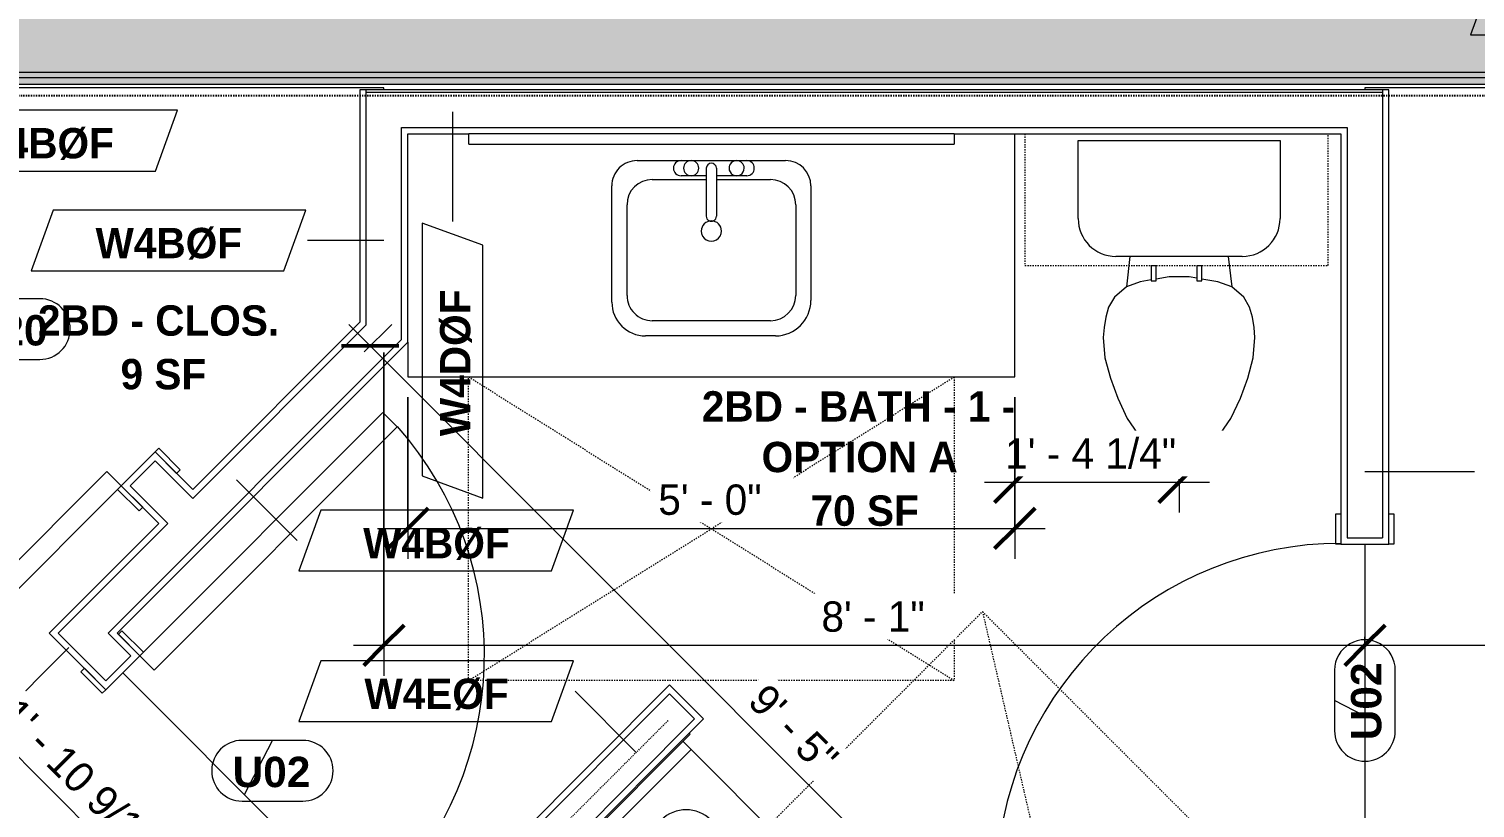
# Model space of a CAD drawing. Header units: inches. Extents: x -4058 to -1781, y 9814 to 12264.
# Drawn here: x -2413.7 to -2270.7, y 10340.4 to 10417.4 of the extents above; entities that cross this region are included whole.
import ezdxf

# ---------------------------------------------------------------- set-up
doc = ezdxf.new("R2010")
doc.units = ezdxf.units.IN
doc.header["$MEASUREMENT"] = 0
for name, pattern in [('Dash', [0.25, 0.125, -0.125]), ('Dash 3_32_', [0.1875, 0.09375, -0.09375]), ('Dash_2_', [0.25, 0.125, -0.125])]:
    doc.linetypes.add(name, pattern=pattern)
for name, color, linetype, lineweight in [('0-1', 7, 'Continuous', 5), ('A-ANNO-DIMS', 211, 'Continuous', 9), ('A-ANNO-DIMS-32', 211, 'Continuous', 9), ('A-AREA-IDEN', 2, 'Continuous', 9), ('A-DETL-1', 90, 'Dash 3_32_', 9), ('A-DOOR-2', 31, 'Continuous', 9), ('A-DOOR-IDEN', 31, 'Continuous', 9), ('A-FLOR-2', 192, 'Continuous', 9), ('A-GENM', 5, 'Continuous', 9), ('A-GENM-2', 147, 'Dash', 9), ('A-WALL-1', 7, 'Continuous', 9), ('A-WALL-2', 113, 'Continuous', 9), ('A-WALL-IDEN', 211, 'Continuous', 9), ('I-WALL-1', 1, 'Continuous', 18), ('I-WALL-2', 10, 'Continuous', 5), ('I-WALL-3', 7, 'Continuous', 9), ('I-WALL-4', 2, 'Continuous', 9), ('P-SANR-FIXT', 6, 'Continuous', 9), ('Q-CASE', 31, 'Continuous', 9), ('Q-CASE-1', 31, 'Dash', 9)]:
    doc.layers.add(name, color=color, linetype=linetype, lineweight=lineweight)
doc.layers.add('0-4', color=250, linetype='Dash_2_')
doc.styles.add('Arial_B', font='arialbd.ttf', dxfattribs={"height": 3})
doc.styles.add('Century Gothic', font='ufonts.com_century-gothic.ttf', dxfattribs={"height": 3})
doc.styles.add('Century Gothic_B', font='GOTHICB.TTF', dxfattribs={"height": 3})
doc.dimstyles.new('MARKETING_DIMENSION', dxfattribs={"dimscale": 12, "dimtxt": 3.132505, "dimasz": 0.333333, "dimexe": 0.25, "dimexo": 0.166667, "dimgap": 0.041667, "dimtad": 1, "dimdec": 4, "dimrnd": 0.0625, "dimzin": 3, "dimdsep": 46, "dimlunit": 4, "dimtxsty": 'Century Gothic', "dimblk1": 'OBLIQUE', "dimblk2": 'OBLIQUE', "dimsah": 1, "dimcen": 0.09, "dimdle": 0.25, "dimazin": 0, "dimtfac": 1, "dimtdec": 4, "dimtix": 1, "dimtmove": 0, "dimatfit": 3, "dimfxl": 1, "dimtvp": 1, "dimtfill": 1, "dimfrac": 2, "dimtolj": 1, "dimtzin": 0, "dimarcsym": 2})
doc.dimstyles.new('THE_DIMENSION_STRING', dxfattribs={"dimscale": 12, "dimtxt": 3.132505, "dimasz": 0.333333, "dimexe": 0.25, "dimexo": 0.166667, "dimgap": 0.041667, "dimtad": 1, "dimdec": 4, "dimrnd": 0.0625, "dimzin": 3, "dimdsep": 46, "dimlunit": 4, "dimtxsty": 'Century Gothic', "dimblk1": 'OBLIQUE', "dimblk2": 'OBLIQUE', "dimsah": 1, "dimcen": 0.09, "dimdle": 0.25, "dimazin": 0, "dimtfac": 1, "dimtdec": 4, "dimtix": 1, "dimtmove": 0, "dimatfit": 3, "dimfxl": 1, "dimtvp": 1, "dimtfill": 1, "dimfrac": 2, "dimtolj": 1, "dimtzin": 0, "dimarcsym": 2})

# ---------------------------------------------------------------- blocks, each defined once
blk = doc.blocks.new('CTR - 1st Phase - Common Walls_rvt-1-UNIT PLANS - 2ND FLOOR')
at = {"layer": 'I-WALL-1'}
blk.add_hatch(color=256, dxfattribs=at).paths.add_polyline_path([(-2076.17, 10411.91), (-2076.17, 10412.54), (-2437.43, 10412.54), (-2438.05, 10411.91), (-2088.02, 10411.91)], flags=0)
at = {"layer": 'I-WALL-2'}
for points in [[(-2088.02, 10413.04), (-2076.17, 10413.04), (-2076.17, 10418.54), (-2437.81, 10418.54), (-2435.06, 10415.79), (-2437.81, 10413.04), (-2225.27, 10413.04)], [(-2076.17, 10412.54), (-2076.17, 10413.04), (-2437.81, 10413.04), (-2438.31, 10412.54), (-2088.02, 10412.54)]]:
    blk.add_hatch(color=256, dxfattribs=at).paths.add_polyline_path(points, flags=0)
at = {"layer": 'A-WALL-1'}
for p, q in [((-2076.17, 10413.04), (-2436.93, 10413.04)), ((-2076.17, 10412.54), (-2437.43, 10412.54))]:
    blk.add_line(p, q, dxfattribs=at)
at = {"layer": 'I-WALL-3'}
blk.add_line((-2438.05, 10411.91), (-2076.17, 10411.91), dxfattribs=at)
blk = doc.blocks.new('SWING - SINGLE - FLUSH - SWING - FLUSH - 2-10 x 6-8 - PRIVACY-4202132-UNIT PLANS - 2ND FLOOR')
at = {"layer": 'A-DOOR-2'}
for p, q in [((-20, 2.37), (-20, 2.87)), ((-20, 2.87), (-17, 2.87)), ((-17, 2.87), (-17, 2.37)), ((17, 2.37), (17, 2.87)), ((17, 2.87), (20, 2.87)), ((20, 2.87), (20, 2.37)), ((-17, 2.37), (-20, 2.37)), ((20, 2.37), (17, 2.37)), ((-20, -2.38), (-17, -2.38)), ((-20, -2.88), (-20, -2.38)), ((-17, -2.38), (-17, -2.88)), ((15, -2.38), (15, -36.38)), ((17, -2.38), (15, -2.38)), ((17, -2.38), (17, -36.38)), ((17, -2.38), (20, -2.38)), ((17, -2.88), (17, -2.38)), ((20, -2.38), (20, -2.88)), ((-17, -2.88), (-20, -2.88)), ((20, -2.88), (17, -2.88)), ((17, -36.38), (15, -36.38))]:
    blk.add_line(p, q, dxfattribs=at)
blk.add_arc((17, -2.38), 34.07, 180, 266.6343, dxfattribs=at)
blk = doc.blocks.new('SWING - SINGLE - FLUSH - SWING - FLUSH - 2-10 x 6-8 - PRIVACY-4202130-UNIT PLANS - 2ND FLOOR')
at = {"layer": 'A-DOOR-2'}
for p, q in [((-20, 2.37), (-20, 2.87)), ((-20, 2.87), (-17, 2.87)), ((-17, 2.87), (-17, 2.37)), ((17, 2.37), (17, 2.87)), ((17, 2.87), (20, 2.87)), ((20, 2.87), (20, 2.37)), ((-17, 2.37), (-20, 2.37)), ((20, 2.37), (17, 2.37)), ((-20, -2.38), (-17, -2.38)), ((-20, -2.88), (-20, -2.38)), ((-17, -2.38), (-17, -2.88)), ((15, -2.38), (15, -36.38)), ((17, -2.38), (15, -2.38)), ((17, -2.38), (17, -36.38)), ((17, -2.38), (20, -2.38)), ((17, -2.88), (17, -2.38)), ((20, -2.38), (20, -2.88)), ((-17, -2.88), (-20, -2.88)), ((20, -2.88), (17, -2.88)), ((17, -36.38), (15, -36.38))]:
    blk.add_line(p, q, dxfattribs=at)
blk.add_arc((17, -2.38), 34.07, 180, 266.6343, dxfattribs=at)
blk = doc.blocks.new('M_Sink Vanity-Square - 500 x 440mm-1372835-UNIT PLANS - 2ND FLOOR')
at = {"layer": 'P-SANR-FIXT'}
for p, q in [((-5.72, 10.23), (7.14, 10.23)), ((-5.22, 8.73), (6.46, 8.73)), ((-9.22, -4.59), (-9.22, 6.73)), ((-7.72, -2.72), (-7.72, 6.23)), ((8.96, 6.23), (8.96, -2.72)), ((10.46, 6.91), (10.46, -4.59)), ((0.12, -6.33), (0.12, -1.59)), ((1.12, -6.33), (1.12, -1.59)), ((0.12, -5.22), (-5.22, -5.22)), ((-2.88, -5.59), (0.12, -5.59)), ((6.46, -5.22), (1.12, -5.22)), ((1.12, -5.59), (3.62, -5.59)), ((7.96, -7.09), (-6.72, -7.09)), ((3.62, -7.09), (-2.88, -7.09))]:
    blk.add_line(p, q, dxfattribs=at)
for centre, radius, start, end in [((-5.72, 6.73), 3.5, 90, 180), ((7.14, 6.91), 3.32, 360, 90), ((-5.22, 6.23), 2.5, 90, 180), ((6.46, 6.23), 2.5, 360, 90), ((0.62, -0.13), 1, 360, 180), ((0.62, -0.13), 1, 180, 0), ((0.62, -1.59), 0.5, 360, 180), ((-5.22, -2.72), 2.5, 180, 270), ((6.46, -2.72), 2.5, 270, 360), ((-6.72, -4.59), 2.5, 180, 270), ((-2.88, -6.34), 0.75, 90, 270), ((-1.88, -6.34), 0.75, 360, 180), ((2.62, -6.34), 0.75, 0, 180), ((3.62, -6.34), 0.75, 270, 90), ((7.96, -4.59), 2.5, 270, 0), ((-1.88, -6.34), 0.75, 180, 0), ((0.62, -6.33), 0.5, 180, 0), ((2.62, -6.34), 0.75, 180, 0)]:
    blk.add_arc(centre, radius, start, end, dxfattribs=at)
blk = doc.blocks.new('Bath Vanity - Bath Vanity 60_-V53-UNIT PLANS - 2ND FLOOR')
at = {"layer": 'Q-CASE'}
for p, q in [((30.74, 24), (-29.26, 24)), ((-29.26, 24), (-29.26, 0)), ((30.74, 20.56), (30.74, 24))]:
    blk.add_line(p, q, dxfattribs=at)
blk = doc.blocks.new('Toilet-Domestic-3D - Toilet-Domestic-3D-V54-UNIT PLANS - 2ND FLOOR')
at = {"layer": 'P-SANR-FIXT'}
for p, q in [((-9.98, 19.48), (9.98, 19.48)), ((-9.98, 11.75), (-9.98, 19.48)), ((9.98, 19.48), (9.98, 11.75)), ((6.25, 8.02), (-6.25, 8.02)), ((-4.86, 8.02), (-5.21, 5)), ((4.86, 8.02), (5.21, 5)), ((-1, 6), (-2.26, 5.78)), ((1, 6), (-1, 6)), ((1.75, 5.87), (1, 6)), ((3.84, 5.5), (2.24, 5.78)), ((-5.21, 5), (-6.4, 4)), ((-3.84, 5.5), (-5.21, 5)), ((-2.75, 5.69), (-3.84, 5.5)), ((5.21, 5), (3.84, 5.5)), ((6.4, 4), (5.21, 5)), ((-6.97, 3), (-7.24, 2)), ((-6.4, 4), (-6.97, 3)), ((6.97, 3), (6.4, 4)), ((7.24, 2), (6.97, 3)), ((-7.24, 2), (-7.41, 1)), ((7.41, 1), (7.24, 2)), ((-7.41, 1), (-7.5, 0)), ((7.5, 0), (7.41, 1)), ((-7.5, 0), (-7.33, -1.99)), ((7.33, -1.99), (7.5, 0)), ((-7.33, -1.99), (-6.79, -4)), ((6.79, -4), (7.33, -1.99)), ((-6.79, -4), (-6.06, -6)), ((6.06, -6), (6.79, -4)), ((-6.06, -6), (-5.13, -8)), ((5.13, -8), (6.06, -6)), ((-5.13, -8), (-3.74, -10)), ((3.74, -10), (5.13, -8)), ((-3.74, -10), (-2.74, -11)), ((2.74, -11), (3.74, -10)), ((-2.74, -11), (-1.87, -11.5)), ((1.87, -11.5), (2.74, -11)), ((-1.87, -11.5), (-0.5, -12)), ((-0.5, -12), (0.5, -12)), ((0.5, -12), (1.87, -11.5))]:
    blk.add_line(p, q, dxfattribs=at)
for centre, start, end in [((-6.25, 11.75), 180, 270), ((6.25, 11.75), 270, 360)]:
    blk.add_arc(centre, 3.73, start, end, dxfattribs=at)
blk = doc.blocks.new('300 Series Wall Hung Cabinet_326 - 30_-2909952-UNIT PLANS - 2ND FLOOR')
at = {"layer": 'Q-CASE'}
for p, q in [((-2.5, -13.19), (-2.01, -13.19)), ((-2.5, -13.19), (-2.5, -14.69)), ((-2.01, -14.69), (-2.01, -13.19)), ((2, -13.19), (2.49, -13.19)), ((2, -13.19), (2, -14.69)), ((2.49, -14.69), (2.49, -13.19)), ((-2.5, -14.69), (-2.01, -14.69)), ((2, -14.69), (2.49, -14.69))]:
    blk.add_line(p, q, dxfattribs=at)
at = {"layer": 'Q-CASE-1'}
for p, q in [((15, -0.19), (-15, -0.19)), ((-15, -0.19), (-15, -13.19)), ((15, -13.19), (15, -0.19)), ((-15, -13.19), (15, -13.19))]:
    blk.add_line(p, q, dxfattribs=at)
blk = doc.blocks.new('BATHROOM MIRROR - BATHROOM MIRROR 48_-3124766-UNIT PLANS - 2ND FLOOR')
at = {"layer": 'Q-CASE'}
for p, q in [((24.74, 24), (-23.26, 24)), ((-23.26, 23), (-23.26, 24)), ((-23.26, 23), (24.74, 23)), ((24.74, 24), (24.74, 23))]:
    blk.add_line(p, q, dxfattribs=at)
blk = doc.blocks.new('CTS6032CP - CTS6032CP-3806650-UNIT PLANS - 2ND FLOOR')
at = {"layer": 'P-SANR-FIXT'}
for p, q in [((0.12, 33), (0, 33)), ((0, 0), (0, 33)), ((0.12, 0.12), (0.12, 33)), ((60, 33), (59.88, 33)), ((59.88, 33), (59.88, 0.12)), ((60, 33), (60, 0)), ((0.12, 32), (1.25, 32)), ((58.75, 32), (1.25, 32)), ((1.25, 4.25), (1.25, 32)), ((58.75, 32), (59.88, 32)), ((58.75, 32), (58.75, 4.31)), ((7.6, 28.46), (53.48, 28.46)), ((52.5, 26), (13.5, 26)), ((4.1, 7.77), (4.1, 24.96)), ((56.98, 24.96), (56.98, 7.77)), ((10, 22.5), (10, 8.75)), ((56, 8.75), (56, 22.5)), ((4.31, 4.25), (1.25, 8.02)), ((58.75, 7.23), (55.94, 4.25)), ((13.5, 5.25), (52.5, 5.25)), ((58.75, 4.31), (55.69, 1.25)), ((4.25, 1.25), (1.25, 4.25)), ((22.5, 4.25), (4.31, 4.25)), ((53.48, 4.27), (7.6, 4.27)), ((22.5, 1.25), (22.5, 4.25)), ((37.5, 3.25), (22.5, 3.25)), ((37.5, 4.25), (37.5, 1.25)), ((55.94, 4.25), (37.5, 4.25)), ((22.5, 2.25), (37.5, 2.25)), ((59.88, 0.12), (0.12, 0.12)), ((55.69, 1.25), (4.25, 1.25)), ((60, 0), (0, 0))]:
    blk.add_line(p, q, dxfattribs=at)
for centre, radius, start, end in [((7.6, 24.96), 3.5, 90, 180), ((53.48, 24.96), 3.5, 360, 90), ((13.5, 22.5), 3.5, 90, 180), ((52.5, 22.5), 3.5, 360, 90), ((52, 16.25), 1.63, 0, 180), ((52, 16.25), 1.63, 180, 360), ((13.5, 8.75), 3.5, 180, 270), ((52.5, 8.75), 3.5, 270, 0), ((7.6, 7.77), 3.5, 180, 270), ((53.48, 7.77), 3.5, 270, 0)]:
    blk.add_arc(centre, radius, start, end, dxfattribs=at)
blk = doc.blocks.new('ADA Clearances - 30_x48_-V55-UNIT PLANS - 2ND FLOOR')
at = {"layer": 'A-GENM-2'}
for p, q in [((-15, 24), (15, -24)), ((-15, 24), (15, 24)), ((15, 24), (-14.92, -23.88)), ((15, 24), (15, -24)), ((15, -24), (-14, -24))]:
    blk.add_line(p, q, dxfattribs=at)
blk = doc.blocks.new('SWING - SINGLE - FLUSH - SWING - FLUSH - 3-0 x 6-8 - PASSAGE-4202137-UNIT PLANS - 2ND FLOOR')
at = {"layer": 'A-DOOR-2'}
for p, q in [((-21, 2.37), (-21, 2.87)), ((-21, 2.87), (-18, 2.87)), ((-18, 2.87), (-18, 2.37)), ((18, 2.37), (18, 2.87)), ((18, 2.87), (21, 2.87)), ((21, 2.87), (21, 2.37)), ((-18, 2.37), (-21, 2.37)), ((21, 2.37), (18, 2.37)), ((-21, -2.38), (-18, -2.38)), ((-21, -2.88), (-21, -2.38)), ((-18, -2.38), (-18, -2.88)), ((16, -2.38), (16, -38.39)), ((18, -2.38), (16, -2.38)), ((18, -2.38), (18, -38.39)), ((18, -2.38), (21, -2.38)), ((18, -2.88), (18, -2.38)), ((21, -2.38), (21, -2.88)), ((-18, -2.88), (-21, -2.88)), ((21, -2.88), (18, -2.88)), ((18, -38.39), (16, -38.39))]:
    blk.add_line(p, q, dxfattribs=at)
blk.add_arc((18, -2.38), 36.07, 180, 266.8211, dxfattribs=at)
blk = doc.blocks.new('ADA Clearances - 30_x48_-V105-UNIT PLANS - 2ND FLOOR')
at = {"layer": 'A-GENM-2'}
for p, q in [((15, 24), (-15, -24)), ((-15, 24), (15, -24)), ((-15, -24), (-15, 24)), ((-15, 24), (15, 24)), ((15, -24), (-15, -24))]:
    blk.add_line(p, q, dxfattribs=at)
blk = doc.blocks.new('DIMBLOCK166-UNIT PLANS - 2ND FLOOR')
at = {"layer": 'A-ANNO-DIMS-32'}
for p, q in [((-2409.75, 10356.25), (-2419.78, 10346.22)), ((-2417.66, 10348.34), (-2409.75, 10356.25)), ((-2401.72, 10332.4), (-2417.66, 10348.34)), ((-2395.84, 10338.28), (-2403.84, 10330.28)), ((-2401.72, 10332.4), (-2395.84, 10338.28))]:
    blk.add_line(p, q, dxfattribs=at)
at = {"layer": 'A-ANNO-DIMS-32', "lineweight": 50}
for p, q in [((-2417.66, 10348.34), (-2420.49, 10348.34)), ((-2417.66, 10348.34), (-2414.83, 10348.34)), ((-2401.72, 10332.4), (-2404.55, 10332.4)), ((-2401.72, 10332.4), (-2398.89, 10332.4))]:
    blk.add_line(p, q, dxfattribs=at)
at = {"layer": 'A-ANNO-DIMS-32', "color": 0, "insert": (-2414.68, 10351.51), "char_height": 3, "width": 27.387, "attachment_point": 1, "rotation": 315, "line_spacing_factor": 0.984502, "style": 'Century Gothic', "bg_fill": 3, "box_fill_scale": 1.25, "bg_fill_color": 256, "bg_fill_true_color": 13158600, "bg_fill_transparency": 0}
blk.add_mtext('1\' - 10 9/16"', dxfattribs=at)
blk = doc.blocks.new('_Oblique')
at = {"color": 0, "linetype": 'ByBlock', "lineweight": -2}
blk.add_line((-0.5, -0.5), (0.5, 0.5), dxfattribs=at)
blk = doc.blocks.new('DIMBLOCK167-UNIT PLANS - 2ND FLOOR')
at = {"layer": 'A-ANNO-DIMS-32'}
for p, q in [((-2436.36, 10365.88), (-2433.66, 10368.58)), ((-2435.78, 10366.46), (-2436.36, 10365.88)), ((-2417.66, 10348.34), (-2435.78, 10366.46)), ((-2409.75, 10356.25), (-2419.78, 10346.22)), ((-2417.66, 10348.34), (-2409.75, 10356.25))]:
    blk.add_line(p, q, dxfattribs=at)
at = {"layer": 'A-ANNO-DIMS-32', "lineweight": 50}
for p, q in [((-2435.78, 10366.46), (-2438.61, 10366.46)), ((-2435.78, 10366.46), (-2432.95, 10366.46)), ((-2417.66, 10348.34), (-2420.49, 10348.34)), ((-2417.66, 10348.34), (-2414.83, 10348.34))]:
    blk.add_line(p, q, dxfattribs=at)
at = {"layer": 'A-ANNO-DIMS-32', "color": 0, "insert": (-2430.06, 10366.89), "char_height": 3, "width": 21.7784, "attachment_point": 1, "rotation": 315, "line_spacing_factor": 0.984502, "style": 'Century Gothic', "bg_fill": 3, "box_fill_scale": 1.25, "bg_fill_color": 256, "bg_fill_true_color": 13158600, "bg_fill_transparency": 0}
blk.add_mtext('2\' - 1 5/8"', dxfattribs=at)
blk = doc.blocks.new('DIMBLOCK219-UNIT PLANS - 2ND FLOOR')
at = {"layer": 'A-ANNO-DIMS-32'}
for p, q in [((-2316.22, 10380.98), (-2316.22, 10369.57)), ((-2316.22, 10372.57), (-2316.22, 10380.98)), ((-2299.97, 10372.86), (-2299.97, 10369.57)), ((-2299.97, 10372.57), (-2299.97, 10372.86)), ((-2319.22, 10372.57), (-2296.97, 10372.57))]:
    blk.add_line(p, q, dxfattribs=at)
at = {"layer": 'A-ANNO-DIMS-32', "lineweight": 50}
for p, q in [((-2316.22, 10372.57), (-2314.22, 10374.57)), ((-2299.97, 10372.57), (-2297.97, 10374.57)), ((-2316.22, 10372.57), (-2318.22, 10370.57)), ((-2299.97, 10372.57), (-2301.97, 10370.57))]:
    blk.add_line(p, q, dxfattribs=at)
at = {"layer": 'A-ANNO-DIMS-32', "color": 0, "insert": (-2317.17, 10376.91), "char_height": 3, "width": 21.7784, "attachment_point": 1, "line_spacing_factor": 0.984502, "style": 'Century Gothic', "bg_fill": 3, "box_fill_scale": 1.25, "bg_fill_color": 256, "bg_fill_true_color": 13158600, "bg_fill_transparency": 0}
blk.add_mtext('1\' - 4 1/4"', dxfattribs=at)
blk = doc.blocks.new('DIMBLOCK222-UNIT PLANS - 2ND FLOOR')
at = {"layer": 'A-ANNO-DIMS-32'}
for p, q in [((-2376.22, 10380.98), (-2376.22, 10365.01)), ((-2376.22, 10368.01), (-2376.22, 10380.98)), ((-2316.22, 10380.98), (-2316.22, 10365.01)), ((-2316.22, 10368.01), (-2316.22, 10380.98)), ((-2379.22, 10368.01), (-2313.22, 10368.01))]:
    blk.add_line(p, q, dxfattribs=at)
at = {"layer": 'A-ANNO-DIMS-32', "lineweight": 50}
for p, q in [((-2376.22, 10368.01), (-2374.22, 10370.01)), ((-2316.22, 10368.01), (-2314.22, 10370.01)), ((-2376.22, 10368.01), (-2378.22, 10366.01)), ((-2316.22, 10368.01), (-2318.22, 10366.01))]:
    blk.add_line(p, q, dxfattribs=at)
at = {"layer": 'A-ANNO-DIMS-32', "color": 0, "insert": (-2351.47, 10372.35), "char_height": 3, "width": 12.5897, "attachment_point": 1, "line_spacing_factor": 0.984502, "style": 'Century Gothic', "bg_fill": 3, "box_fill_scale": 1.25, "bg_fill_color": 256, "bg_fill_true_color": 13158600, "bg_fill_transparency": 0}
blk.add_mtext('5\' - 0"', dxfattribs=at)
blk = doc.blocks.new('Wall Tag - Arch Wall-3956453-UNIT PLANS - 2ND FLOOR')
at = {"layer": 'A-WALL-IDEN'}
for p, q in [((-0.3561, 0.0937), (-0.4244, -0.0937)), ((0.4244, 0.0937), (-0.3561, 0.0937)), ((0.3561, -0.0937), (0.4244, 0.0937)), ((-0.4244, -0.0937), (0.3561, -0.0937))]:
    blk.add_line(p, q, dxfattribs=at)
blk = doc.blocks.new('Door Tag - Type Mark-2601225-UNIT PLANS - 2ND FLOOR')
at = {"layer": 'A-DOOR-IDEN'}
for p, q in [((0.09375, 0.09375), (-0.09375, 0.09375)), ((-0.09375, -0.09375), (0.09375, -0.09375))]:
    blk.add_line(p, q, dxfattribs=at)
for centre, start, end in [((-0.09375, 0), 90, 270), ((0.09375, 0), 270, 90)]:
    blk.add_arc(centre, 0.09375, start, end, dxfattribs=at)
blk = doc.blocks.new('DIMBLOCK817-UNIT PLANS - 2ND FLOOR')
at = {"layer": 'A-ANNO-DIMS-32'}
for p, q in [((-2076.17, 10399.34), (-2076.17, 10353.46)), ((-2076.17, 10356.46), (-2076.17, 10399.34)), ((-2281.6, 10357.29), (-2281.6, 10353.46)), ((-2281.6, 10356.46), (-2281.6, 10357.29)), ((-2284.6, 10356.46), (-2073.17, 10356.46))]:
    blk.add_line(p, q, dxfattribs=at)
at = {"layer": 'A-ANNO-DIMS-32', "lineweight": 50}
for p, q in [((-2281.6, 10356.46), (-2279.6, 10358.46)), ((-2076.17, 10356.46), (-2074.17, 10358.46)), ((-2281.6, 10356.46), (-2283.6, 10354.46)), ((-2076.17, 10356.46), (-2078.17, 10354.46))]:
    blk.add_line(p, q, dxfattribs=at)
at = {"layer": 'A-ANNO-DIMS-32', "color": 0, "insert": (-2190.3, 10360.8), "char_height": 3, "width": 27.387, "attachment_point": 1, "line_spacing_factor": 0.984502, "style": 'Century Gothic', "bg_fill": 3, "box_fill_scale": 1.25, "bg_fill_color": 256, "bg_fill_true_color": 13158600, "bg_fill_transparency": 0}
blk.add_mtext('17\' - 1 7/16"', dxfattribs=at)
blk = doc.blocks.new('DIMBLOCK1277-UNIT PLANS - 2ND FLOOR')
at = {"layer": 'A-ANNO-DIMS-32'}
for p, q in [((-2378.6, 10385.4), (-2378.6, 10353.46)), ((-2378.6, 10356.46), (-2378.6, 10385.4)), ((-2281.6, 10357.29), (-2281.6, 10353.46)), ((-2281.6, 10356.46), (-2281.6, 10357.29)), ((-2381.6, 10356.46), (-2278.6, 10356.46))]:
    blk.add_line(p, q, dxfattribs=at)
at = {"layer": 'A-ANNO-DIMS-32', "lineweight": 50}
for p, q in [((-2378.6, 10356.46), (-2376.6, 10358.46)), ((-2281.6, 10356.46), (-2279.6, 10358.46)), ((-2378.6, 10356.46), (-2380.6, 10354.46)), ((-2281.6, 10356.46), (-2283.6, 10354.46))]:
    blk.add_line(p, q, dxfattribs=at)
at = {"layer": 'A-ANNO-DIMS-32', "color": 0, "insert": (-2335.34, 10360.8), "char_height": 3, "width": 12.5897, "attachment_point": 1, "line_spacing_factor": 0.984502, "style": 'Century Gothic', "bg_fill": 3, "box_fill_scale": 1.25, "bg_fill_color": 256, "bg_fill_true_color": 13158600, "bg_fill_transparency": 0}
blk.add_mtext('8\' - 1"', dxfattribs=at)
blk = doc.blocks.new('DIMBLOCK1278-UNIT PLANS - 2ND FLOOR')
at = {"layer": 'A-ANNO-DIMS-32'}
for p, q in [((-2297.93, 10304.02), (-2382.08, 10388.17)), ((-2380.54, 10385.46), (-2377.83, 10388.17)), ((-2379.95, 10386.05), (-2380.54, 10385.46)), ((-2300.64, 10305.56), (-2297.93, 10308.26)), ((-2300.05, 10306.14), (-2300.64, 10305.56))]:
    blk.add_line(p, q, dxfattribs=at)
at = {"layer": 'A-ANNO-DIMS-32', "lineweight": 50}
for p, q in [((-2379.95, 10386.05), (-2382.78, 10386.05)), ((-2379.95, 10386.05), (-2377.13, 10386.05)), ((-2300.05, 10306.14), (-2302.88, 10306.14)), ((-2300.05, 10306.14), (-2297.22, 10306.14))]:
    blk.add_line(p, q, dxfattribs=at)
at = {"layer": 'A-ANNO-DIMS-32', "color": 0, "insert": (-2340.64, 10352.88), "char_height": 3, "width": 12.5897, "attachment_point": 1, "rotation": 315, "line_spacing_factor": 0.984502, "style": 'Century Gothic', "bg_fill": 3, "box_fill_scale": 1.25, "bg_fill_color": 256, "bg_fill_true_color": 13158600, "bg_fill_transparency": 0}
blk.add_mtext('9\' - 5"', dxfattribs=at)

msp = doc.modelspace()

# ---------------------------------------------------------------- linework, layer by layer
at = {"layer": '0-4'}
msp.add_line((-2041.13521, 10410.75113), (-2517.97952, 10410.75113), dxfattribs=at)
at = {"layer": 'A-DETL-1'}
for p, q in [((-2281.59569, 10363.0394), (-2281.59569, 10355.96386)), ((-2350.51592, 10349.01508), (-2371.91464, 10327.61636))]:
    msp.add_line(p, q, dxfattribs=at)
at = {"layer": 'A-DOOR-IDEN'}
for p, q in [((-2281.59569, 10349.46386), (-2284.59569, 10351.00927)), ((-2392.3946, 10341.72667), (-2389.62797, 10347.06748))]:
    msp.add_line(p, q, dxfattribs=at)
at = {"layer": 'A-FLOR-2'}
for p, q in [((-2378.59569, 10411.5394), (-2437.17632, 10411.5394)), ((-2378.59569, 10411.3519), (-2378.59569, 10411.5394)), ((-2076.79874, 10411.5394), (-2281.59569, 10411.5394)), ((-2281.59569, 10411.5394), (-2281.59569, 10411.3519)), ((-2281.59569, 10366.46386), (-2281.59569, 10332.46386)), ((-2404.41541, 10353.74748), (-2380.37378, 10329.70585))]:
    msp.add_line(p, q, dxfattribs=at)
at = {"layer": 'A-WALL-2'}
for p, q in [((-2380.97069, 10411.3519), (-2380.97069, 10388.38711)), ((-2279.22069, 10411.3519), (-2380.97069, 10411.3519)), ((-2380.34569, 10388.12823), (-2380.34569, 10411.3519)), ((-2380.34569, 10411.1019), (-2279.84569, 10411.1019)), ((-2279.84569, 10411.3519), (-2279.84569, 10367.08886)), ((-2279.22069, 10366.46386), (-2279.22069, 10411.3519)), ((-2376.84569, 10386.67848), (-2376.84569, 10407.6019)), ((-2376.84569, 10407.6019), (-2283.34569, 10407.6019)), ((-2283.34569, 10407.6019), (-2283.34569, 10367.08886)), ((-2376.22069, 10386.4196), (-2376.22069, 10406.9769)), ((-2376.22069, 10406.9769), (-2370.22069, 10406.9769)), ((-2322.22069, 10406.9769), (-2283.97069, 10406.9769)), ((-2283.97069, 10406.9769), (-2283.97069, 10366.46386)), ((-2380.97069, 10388.38711), (-2397.49736, 10371.86043)), ((-2380.34569, 10388.12823), (-2397.49736, 10370.97655)), ((-2376.84569, 10386.67848), (-2405.85861, 10357.66556)), ((-2404.97473, 10357.66556), (-2376.22069, 10386.4196)), ((-2401.21162, 10375.57469), (-2404.57038, 10372.21593)), ((-2401.21162, 10374.69081), (-2403.68649, 10372.21593)), ((-2397.49736, 10371.86043), (-2401.21162, 10375.57469)), ((-2397.49736, 10370.97655), (-2401.21162, 10374.69081)), ((-2404.57038, 10372.21593), (-2400.85612, 10368.50168)), ((-2403.68649, 10372.21593), (-2399.97224, 10368.50168)), ((-2400.85612, 10368.50168), (-2411.69224, 10357.66556)), ((-2399.97224, 10368.50168), (-2410.80836, 10357.66556)), ((-2283.97069, 10366.46386), (-2279.22069, 10366.46386)), ((-2283.34569, 10367.08886), (-2279.84569, 10367.08886)), ((-2411.69224, 10357.66556), (-2406.09479, 10352.0681)), ((-2406.09479, 10352.95199), (-2410.80836, 10357.66556)), ((-2403.61992, 10355.42686), (-2405.85861, 10357.66556)), ((-2402.73604, 10355.42686), (-2404.97473, 10357.66556)), ((-2406.09479, 10352.0681), (-2402.73604, 10355.42686)), ((-2406.09479, 10352.95199), (-2403.61992, 10355.42686)), ((-2375.09947, 10326.90641), (-2350.35073, 10351.65515)), ((-2347.87586, 10349.18027), (-2350.35073, 10351.65515)), ((-2372.62459, 10324.43154), (-2347.87586, 10349.18027))]:
    msp.add_line(p, q, dxfattribs=at)
at = {"layer": 'A-WALL-IDEN'}
for p, q in [((-2371.80596, 10409.1644), (-2371.80596, 10398.32124)), ((-2378.59569, 10396.45385), (-2386.16456, 10396.45385)), ((-2281.59569, 10373.63919), (-2270.75253, 10373.63919)), ((-2393.18022, 10372.81882), (-2387.16456, 10366.80316)), ((-2353.65243, 10345.87857), (-2359.70115, 10351.92729))]:
    msp.add_line(p, q, dxfattribs=at)
at = {"layer": 'I-WALL-4'}
for p, q in [((-2350.35073, 10352.53903), (-2375.09947, 10327.79029)), ((-2346.99197, 10349.18027), (-2350.35073, 10352.53903)), ((-2348.40619, 10347.76606), (-2346.99197, 10349.18027))]:
    msp.add_line(p, q, dxfattribs=at)

# ---------------------------------------------------------------- block references
at = {"layer": '0-1'}
msp.add_blockref('CTR - 1st Phase - Common Walls_rvt-1-UNIT PLANS - 2ND FLOOR', (0, 0), dxfattribs=at)
at = {"layer": 'A-DOOR-2'}
for name, p, rotation in [('SWING - SINGLE - FLUSH - SWING - FLUSH - 3-0 x 6-8 - PASSAGE-4202137-UNIT PLANS - 2ND FLOOR', (-2415.61892, 10386.62323), 314.9999999999298), ('SWING - SINGLE - FLUSH - SWING - FLUSH - 2-10 x 6-8 - PRIVACY-4202130-UNIT PLANS - 2ND FLOOR', (-2392.3946, 10341.72667), 134.9999999999262), ('SWING - SINGLE - FLUSH - SWING - FLUSH - 2-10 x 6-8 - PRIVACY-4202132-UNIT PLANS - 2ND FLOOR', (-2281.59569, 10349.46386), 269.999999999948)]:
    msp.add_blockref(name, p, dxfattribs=dict(at, rotation=rotation))
at = {"layer": 'A-DOOR-IDEN', "xscale": 31.99999999999999, "yscale": 31.99999999999999, "zscale": 31.99999999999999}
msp.add_blockref('Door Tag - Type Mark-2601225-UNIT PLANS - 2ND FLOOR', (-2415.61892, 10387.70246), dxfattribs=at)
at = {"layer": 'A-DOOR-IDEN', "xscale": 31.99999999999999, "yscale": 31.99999999999999, "zscale": 31.99999999999999, "rotation": 89.99999999999955}
msp.add_blockref('Door Tag - Type Mark-2601225-UNIT PLANS - 2ND FLOOR', (-2281.59569, 10351.00927), dxfattribs=at)
at = {"layer": 'A-GENM'}
for name, p, rotation in [('ADA Clearances - 30_x48_-V105-UNIT PLANS - 2ND FLOOR', (-2346.22069, 10367.9769), 89.99999999982086), ('ADA Clearances - 30_x48_-V55-UNIT PLANS - 2ND FLOOR', (-2313.05085, 10332.20971), 44.99999999991158)]:
    msp.add_blockref(name, p, dxfattribs=dict(at, rotation=rotation))
at = {"layer": 'A-WALL-IDEN', "xscale": 31.99999999999999, "yscale": 31.99999999999999, "zscale": 31.99999999999999}
for p in [(-2257.56264, 10419.76991), (-2412.57542, 10406.31755), (-2399.89627, 10396.45385), (-2373.43286, 10351.92729)]:
    msp.add_blockref('Wall Tag - Arch Wall-3956453-UNIT PLANS - 2ND FLOOR', p, dxfattribs=at)
at = {"layer": 'P-SANR-FIXT'}
msp.add_blockref('Toilet-Domestic-3D - Toilet-Domestic-3D-V54-UNIT PLANS - 2ND FLOOR', (-2299.97069, 10386.86317), dxfattribs=at)
for name, p, rotation in [('M_Sink Vanity-Square - 500 x 440mm-1372835-UNIT PLANS - 2ND FLOOR', (-2345.603, 10397.25956), 180), ('CTS6032CP - CTS6032CP-3806650-UNIT PLANS - 2ND FLOOR', (-2371.74071, 10324.43154), 314.9999999997776)]:
    msp.add_blockref(name, p, dxfattribs=dict(at, rotation=rotation))
at = {"layer": 'Q-CASE', "rotation": 180}
msp.add_blockref('Bath Vanity - Bath Vanity 60_-V53-UNIT PLANS - 2ND FLOOR', (-2345.48298, 10406.9769), dxfattribs=at)
at = {"layer": 'Q-CASE'}
for name, p in [('BATHROOM MIRROR - BATHROOM MIRROR 48_-3124766-UNIT PLANS - 2ND FLOOR', (-2346.95839, 10382.9769)), ('300 Series Wall Hung Cabinet_326 - 30_-2909952-UNIT PLANS - 2ND FLOOR', (-2300.22069, 10407.1644))]:
    msp.add_blockref(name, p, dxfattribs=at)

# ---------------------------------------------------------------- texts
at = {"layer": 'A-AREA-IDEN', "char_height": 3, "attachment_point": 1, "style": 'Century Gothic_B'}
for s, insert, width in [('2BD - CLOS.', (-2412.80517, 10390.04828), 29.29), ('9 SF', (-2404.64139, 10384.75115), 9.494)]:
    msp.add_mtext(s, dxfattribs=dict(at, insert=insert, width=width))
at = {"layer": 'A-DOOR-IDEN', "char_height": 3, "width": 9.393, "attachment_point": 1, "style": 'Arial_B'}
for s, insert in [('U20', (-2419.5508, 10389.08232)), ('U02', (-2393.55986, 10345.44733))]:
    msp.add_mtext(s, dxfattribs=dict(at, insert=insert))
at = {"layer": 'A-DOOR-IDEN', "insert": (-2282.97554, 10347.07739), "char_height": 3, "width": 9.393, "attachment_point": 1, "rotation": 90, "style": 'Arial_B'}
msp.add_mtext('U02', dxfattribs=at)
at = {"layer": 'A-WALL-IDEN', "char_height": 3, "attachment_point": 1, "style": 'Century Gothic_B'}
for s, insert, width in [('W4BØF', (-2419.79134, 10407.56508), 17.372), ('W4BØF', (-2407.11219, 10397.70139), 17.372), ('W4EØF', (-2380.52909, 10353.17482), 17.069)]:
    msp.add_mtext(s, dxfattribs=dict(at, insert=insert, width=width))

# ---------------------------------------------------------------- next in the draw order: dimensions: what is measured, and where the dimension line sits
at = {"layer": 'A-ANNO-DIMS'}
for base, p1, p2, dimstyle, override, picture, middle in [((-2076.173737, 10356.458217), (-2281.595688, 10359.286644), (-2076.173737, 10397.33886), 'MARKETING_DIMENSION', {"dimpost": '<>', "dimfxl": 208.916608}, 'DIMBLOCK817-UNIT PLANS - 2ND FLOOR', (-2178.884712, 10358.699889)), ((-2299.97069, 10372.56871), (-2316.22069, 10382.9769), (-2299.97069, 10374.86317), 'THE_DIMENSION_STRING', {"dimpost": '<>', "dimfxl": 18.163011}, 'DIMBLOCK219-UNIT PLANS - 2ND FLOOR', (-2308.09569, 10374.81038))]:
    dim = msp.add_linear_dim(base=base, p1=p1, p2=p2, dimstyle=dimstyle, override=override, dxfattribs=at)
    dim.commit()
    dim.dimension.update_dxf_attribs({"geometry": picture, "text_midpoint": middle})
dim = msp.add_linear_dim(base=(-2417.65735, 10348.34169), p1=(-2394.42753, 10339.69374), p2=(-2408.33349, 10357.66556), angle=315, dimstyle='THE_DIMENSION_STRING', override={"dimpost": '<>', "dimfxl": 22.723598}, dxfattribs=at)
dim.commit()
dim.dimension.update_dxf_attribs({"geometry": 'DIMBLOCK166-UNIT PLANS - 2ND FLOOR', "text_midpoint": (-2408.1028, 10341.95735)})

# ---------------------------------------------------------------- next in the draw order: block references
at = {"layer": 'A-DOOR-IDEN', "xscale": 31.99999999999999, "yscale": 31.99999999999999, "zscale": 31.99999999999999}
msp.add_blockref('Door Tag - Type Mark-2601225-UNIT PLANS - 2ND FLOOR', (-2389.62797, 10344.06748), dxfattribs=at)

# ---------------------------------------------------------------- next in the draw order: dimensions: what is measured, and where the dimension line sits
at = {"layer": 'A-ANNO-DIMS'}
dim = msp.add_linear_dim(base=(-2316.22069, 10368.00621), p1=(-2376.22069, 10382.9769), p2=(-2316.22069, 10382.9769), dimstyle='THE_DIMENSION_STRING', override={"dimpost": '<>', "dimfxl": 60}, dxfattribs=at)
dim.commit()
dim.dimension.update_dxf_attribs({"geometry": 'DIMBLOCK222-UNIT PLANS - 2ND FLOOR', "text_midpoint": (-2346.22069, 10370.08167)})
dim = msp.add_linear_dim(base=(-2435.778905, 10366.463251), p1=(-2408.333486, 10357.665555), p2=(-2437.778905, 10364.463251), angle=315, dimstyle='THE_DIMENSION_STRING', override={"dimpost": '<>', "dimfxl": 30.219883}, dxfattribs=at)
dim.commit()
dim.dimension.update_dxf_attribs({"geometry": 'DIMBLOCK167-UNIT PLANS - 2ND FLOOR', "text_midpoint": (-2425.133024, 10358.987574)})

# ---------------------------------------------------------------- next in the draw order: block references
at = {"layer": 'A-WALL-IDEN', "xscale": 31.99999999999999, "yscale": 31.99999999999999, "zscale": 31.99999999999999, "rotation": 89.99999999999955}
msp.add_blockref('Wall Tag - Arch Wall-3956453-UNIT PLANS - 2ND FLOOR', (-2371.80596, 10384.58954), dxfattribs=at)
at = {"layer": 'A-WALL-IDEN', "xscale": 31.99999999999999, "yscale": 31.99999999999999, "zscale": 31.99999999999999}
msp.add_blockref('Wall Tag - Arch Wall-3956453-UNIT PLANS - 2ND FLOOR', (-2373.43286, 10366.80316), dxfattribs=at)

# ---------------------------------------------------------------- next in the draw order: texts
at = {"layer": 'A-AREA-IDEN', "char_height": 3, "attachment_point": 1, "style": 'Century Gothic_B'}
for s, insert, width in [('2BD - BATH - 1 -', (-2347.16766, 10381.56314), 38.481), ('OPTION A', (-2341.251, 10376.56314), 24.24), ('70 SF', (-2336.41491, 10371.26443), 12.423)]:
    msp.add_mtext(s, dxfattribs=dict(at, insert=insert, width=width))
at = {"layer": 'A-WALL-IDEN', "insert": (-2373.05349, 10377.12165), "char_height": 3, "width": 17.978, "attachment_point": 1, "rotation": 90, "style": 'Century Gothic_B'}
msp.add_mtext('W4DØF', dxfattribs=at)
at = {"layer": 'A-WALL-IDEN', "insert": (-2380.64878, 10368.05069), "char_height": 3, "width": 17.372, "attachment_point": 1, "style": 'Century Gothic_B'}
msp.add_mtext('W4BØF', dxfattribs=at)

# ---------------------------------------------------------------- next in the draw order: dimensions: what is measured, and where the dimension line sits
at = {"layer": 'A-ANNO-DIMS'}
dim = msp.add_linear_dim(base=(-2281.59569, 10356.45822), p1=(-2378.59569, 10387.40335), p2=(-2281.59569, 10359.28664), dimstyle='MARKETING_DIMENSION', override={"dimpost": '<>', "dimfxl": 100.992818}, dxfattribs=at)
dim.commit()
dim.dimension.update_dxf_attribs({"geometry": 'DIMBLOCK1277-UNIT PLANS - 2ND FLOOR', "text_midpoint": (-2330.09569, 10358.53368)})

# ---------------------------------------------------------------- next in the draw order: dimensions: what is measured, and where the dimension line sits
dim = msp.add_linear_dim(base=(-2379.95369, 10386.04535), p1=(-2302.05062, 10304.14229), p2=(-2381.95369, 10384.04535), angle=315, dimstyle='MARKETING_DIMENSION', override={"dimpost": '<>', "dimfxl": 113}, dxfattribs=at)
dim.commit()
dim.dimension.update_dxf_attribs({"geometry": 'DIMBLOCK1278-UNIT PLANS - 2ND FLOOR', "text_midpoint": (-2338.53458, 10347.56139)})

doc.saveas('drawing.dxf')
